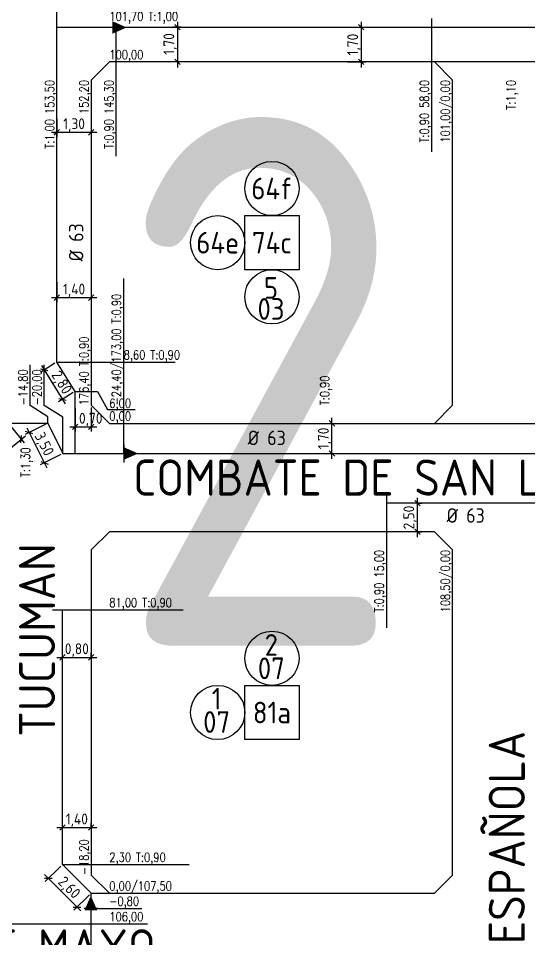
# Model space of a CAD drawing. Extents: x -48 to 13651, y -112 to 3468.
# Drawn here: x 3052.1 to 3193.3, y 1616.6 to 1871.2 of the extents above; entities that cross this region are included whole.
import ezdxf
from ezdxf.enums import TextEntityAlignment as Align

# ---------------------------------------------------------------- set-up
doc = ezdxf.new("R2010")
doc.units = 0
doc.header["$LTSCALE"] = 6
doc.header["$MEASUREMENT"] = 0
doc.linetypes.add('DOT2', pattern=[3.175, 0, -3.175])
doc.linetypes.add('HIDDEN', pattern=[0.375, 0.25, -0.125])
doc.layers.get('0').update_dxf_attribs({"linetype": 'CONTINUOUS'})
doc.layers.get('DEFPOINTS').update_dxf_attribs({"linetype": 'CONTINUOUS'})
for name, color, linetype in [('50', 41, 'CONTINUOUS'), ('63', 171, 'CONTINUOUS'), ('90', 11, 'CONTINUOUS'), ('A50', 40, 'CONTINUOUS'), ('AMPLIACIONES', 2, 'CONTINUOUS'), ('CAS', 7, 'CONTINUOUS'), ('CAÑERIA SIN CROQUIS', 210, 'HIDDEN'), ('Caño 110mm', 170, 'CONTINUOUS'), ('COTA', 2, 'CONTINUOUS'), ('MANZANAS', 7, 'CONTINUOUS'), ('NUMERO-CROQUIS', 13, 'CONTINUOUS'), ('NUMERO-MANZANA', 4, 'CONTINUOUS'), ('PROGRESIVA', 60, 'CONTINUOUS'), ('RADIO', 4, 'DOT2'), ('REDUCCIONES', 13, 'CONTINUOUS'), ('TXTDIAMETRO', 7, 'CONTINUOUS')]:
    doc.layers.add(name, color=color, linetype=linetype)
doc.layers.add('ATENCION', color=7, linetype='CONTINUOUS', plot=False)
doc.styles.add('ABADIMTCONDE', font='isocp.shx')
doc.styles.add('GEOSLAB703LTBT', font='isocp.shx', dxfattribs={"width": 0.9, "height": 8})
doc.styles.add('ROMANS', font='romans.shx', dxfattribs={"width": 0.8, "height": 2.5})
doc.dimstyles.new('COTA02', dxfattribs={"dimtxt": 3, "dimasz": 1.5, "dimexe": 1.25, "dimexo": 0.625, "dimgap": 0.3, "dimtad": 1, "dimtoh": 1, "dimdsep": 46, "dimlunit": 6, "dimtxsty": 'ABADIMTCONDE', "dimblk1": 'OBLIQUE', "dimblk2": 'OBLIQUE', "dimsah": 1, "dimcen": 2.5, "dimdle": 1.5, "dimclrd": 60, "dimclre": 60, "dimclrt": 256, "dimadec": 0, "dimazin": 0, "dimtfac": 1, "dimtix": 1, "dimtofl": 0, "dimtmove": 0, "dimatfit": 0, "dimldrblk": 'OBLIQUE', "dimfxl": 1, "dimtolj": 1, "dimtzin": 0, "dimarcsym": 0})

# ---------------------------------------------------------------- blocks, each defined once
blk = doc.blocks.new('CUPLARED')
at = {"layer": 'REDUCCIONES'}
blk.add_lwpolyline([(4, 0, 0, 3.5, 0), (0, 0, 3.5, 3.5, 0)], format="xyseb", dxfattribs=at)
blk = doc.blocks.new('D63')
at = {"layer": 'TXTDIAMETRO', "color": 7, "ltscale": 0.1, "style": 'ABADIMTCONDE'}
blk.add_text('Ø 63', height=4, dxfattribs=at).set_placement((0, 0), align=Align.MIDDLE)
blk = doc.blocks.new('_OBLIQUE')
at = {"color": 0, "linetype": 'ByBlock'}
blk.add_line((-0.5, -0.5), (0.5, 0.5), dxfattribs=at)
blk = doc.blocks.new('*D274')
at = {"layer": 'COTA', "color": 60, "lineweight": -2, "transparency": 16777216}
for p, q in [((3049.65, 1758.68), (3053.64, 1753.8)), ((3038.69, 1743.19), (3054.01, 1755.72)), ((3036.65, 1748.06), (3040.64, 1743.17))]:
    blk.add_line(p, q, dxfattribs=at)
at = {"layer": 'DEFPOINTS', "color": 0, "transparency": 16777216}
for p in [(3049.26, 1759.17), (3052.85, 1754.77), (3036.26, 1748.54)]:
    blk.add_point(p, dxfattribs=at)
at = {"layer": 'COTA', "color": 60, "lineweight": -2, "transparency": 16777216, "xscale": 1.5, "yscale": 1.5, "zscale": 1.5}
for p, rotation in [((3052.85, 1754.77), 39.25689439800999), ((3039.85, 1744.14), 219.25689439801)]:
    blk.add_blockref('_OBLIQUE', p, dxfattribs=dict(at, rotation=rotation))
at = {"layer": 'COTA', "transparency": 16777216, "insert": (3045.07, 1751.02), "char_height": 3, "attachment_point": 5, "rotation": 39.2569, "style": 'ABADIMTCONDE'}
blk.add_mtext('\\A1;7,70', dxfattribs=at)
blk = doc.blocks.new('*D275')
at = {"layer": 'COTA', "color": 60, "lineweight": -2, "transparency": 16777216}
for p, q in [((3059.63, 1758.89), (3053.93, 1756.02)), ((3054.37, 1757.92), (3059.93, 1746.88)), ((3063.83, 1750.53), (3058.13, 1747.66))]:
    blk.add_line(p, q, dxfattribs=at)
at = {"layer": 'DEFPOINTS', "color": 0, "transparency": 16777216}
for p in [(3060.19, 1759.17), (3064.39, 1750.81), (3059.25, 1748.22)]:
    blk.add_point(p, dxfattribs=at)
at = {"layer": 'COTA', "color": 60, "lineweight": -2, "transparency": 16777216, "xscale": 1.5, "yscale": 1.5, "zscale": 1.5}
for p, rotation in [((3055.05, 1756.58), 116.6957915228898), ((3059.25, 1748.22), 296.6957915228899)]:
    blk.add_blockref('_OBLIQUE', p, dxfattribs=dict(at, rotation=rotation))
at = {"layer": 'COTA', "transparency": 16777216, "insert": (3058.96, 1753.31), "char_height": 3, "attachment_point": 5, "rotation": 296.6958, "style": 'ABADIMTCONDE'}
blk.add_mtext('\\A1;3,50', dxfattribs=at)
blk = doc.blocks.new('*D278')
at = {"layer": 'COTA', "color": 60, "lineweight": -2, "transparency": 16777216}
for p, q in [((3062.71, 1843.45), (3062.71, 1838.43)), ((3072.23, 1843.45), (3072.23, 1838.43)), ((3061.21, 1839.68), (3073.73, 1839.68))]:
    blk.add_line(p, q, dxfattribs=at)
at = {"layer": 'DEFPOINTS', "color": 0, "transparency": 16777216}
for p in [(3062.71, 1844.07), (3072.23, 1844.07), (3072.23, 1839.68)]:
    blk.add_point(p, dxfattribs=at)
at = {"layer": 'COTA', "color": 60, "lineweight": -2, "transparency": 16777216, "xscale": 1.5, "yscale": 1.5, "zscale": 1.5, "rotation": 180}
blk.add_blockref('_OBLIQUE', (3062.71, 1839.68), dxfattribs=at)
at = {"layer": 'COTA', "color": 60, "lineweight": -2, "transparency": 16777216, "xscale": 1.5, "yscale": 1.5, "zscale": 1.5}
blk.add_blockref('_OBLIQUE', (3072.23, 1839.68), dxfattribs=at)
at = {"layer": 'COTA', "transparency": 16777216, "insert": (3067.47, 1841.7), "char_height": 3, "attachment_point": 5, "style": 'ABADIMTCONDE'}
blk.add_mtext('\\A1;1,30', dxfattribs=at)
blk = doc.blocks.new('*D279')
at = {"layer": 'COTA', "color": 60, "lineweight": -2, "transparency": 16777216}
for p, q in [((3062.71, 1798.29), (3062.71, 1792.68)), ((3072.23, 1798.29), (3072.23, 1792.68)), ((3061.21, 1793.93), (3073.73, 1793.93))]:
    blk.add_line(p, q, dxfattribs=at)
at = {"layer": 'DEFPOINTS', "color": 0, "transparency": 16777216}
for p in [(3062.71, 1798.91), (3072.23, 1798.91), (3072.23, 1793.93)]:
    blk.add_point(p, dxfattribs=at)
at = {"layer": 'COTA', "color": 60, "lineweight": -2, "transparency": 16777216, "xscale": 1.5, "yscale": 1.5, "zscale": 1.5, "rotation": 180}
blk.add_blockref('_OBLIQUE', (3062.71, 1793.93), dxfattribs=at)
at = {"layer": 'COTA', "color": 60, "lineweight": -2, "transparency": 16777216, "xscale": 1.5, "yscale": 1.5, "zscale": 1.5}
blk.add_blockref('_OBLIQUE', (3072.23, 1793.93), dxfattribs=at)
at = {"layer": 'COTA', "transparency": 16777216, "insert": (3067.47, 1795.95), "char_height": 3, "attachment_point": 5, "style": 'ABADIMTCONDE'}
blk.add_mtext('\\A1;1,40', dxfattribs=at)
blk = doc.blocks.new('*D280')
at = {"layer": 'COTA', "color": 60, "lineweight": -2, "transparency": 16777216}
for p, q in [((3067.75, 1763.39), (3067.75, 1756.93)), ((3072.23, 1763.52), (3072.23, 1756.93)), ((3066.25, 1758.18), (3073.73, 1758.18))]:
    blk.add_line(p, q, dxfattribs=at)
at = {"layer": 'DEFPOINTS', "color": 0, "transparency": 16777216}
for p in [(3067.75, 1764.02), (3072.23, 1764.15), (3072.23, 1758.18)]:
    blk.add_point(p, dxfattribs=at)
at = {"layer": 'COTA', "color": 60, "lineweight": -2, "transparency": 16777216, "xscale": 1.5, "yscale": 1.5, "zscale": 1.5, "rotation": 180}
blk.add_blockref('_OBLIQUE', (3067.75, 1758.18), dxfattribs=at)
at = {"layer": 'COTA', "color": 60, "lineweight": -2, "transparency": 16777216, "xscale": 1.5, "yscale": 1.5, "zscale": 1.5}
blk.add_blockref('_OBLIQUE', (3072.23, 1758.18), dxfattribs=at)
at = {"layer": 'COTA', "transparency": 16777216, "insert": (3072.08, 1760.21), "char_height": 3, "attachment_point": 5, "style": 'ABADIMTCONDE'}
blk.add_mtext('\\A1;0,70', dxfattribs=at)
blk = doc.blocks.new('*D281')
at = {"layer": 'COTA', "color": 60, "lineweight": -2, "transparency": 16777216}
for p, q in [((3062.18, 1775.77), (3058.14, 1773.26)), ((3058.41, 1775.19), (3065.03, 1764.53)), ((3067.22, 1767.66), (3063.18, 1765.14))]:
    blk.add_line(p, q, dxfattribs=at)
at = {"layer": 'DEFPOINTS', "color": 0, "transparency": 16777216}
for p in [(3062.71, 1776.1), (3067.75, 1767.99), (3064.24, 1765.8)]:
    blk.add_point(p, dxfattribs=at)
at = {"layer": 'COTA', "color": 60, "lineweight": -2, "transparency": 16777216, "xscale": 1.5, "yscale": 1.5, "zscale": 1.5}
for p, rotation in [((3059.2, 1773.92), 121.8678289784122), ((3064.24, 1765.8), 301.8678289784122)]:
    blk.add_blockref('_OBLIQUE', p, dxfattribs=dict(at, rotation=rotation))
at = {"layer": 'COTA', "transparency": 16777216, "insert": (3063.81, 1770.34), "char_height": 3, "attachment_point": 5, "rotation": 301.8678, "style": 'ABADIMTCONDE'}
blk.add_mtext('\\A1;2,80', dxfattribs=at)
blk = doc.blocks.new('*D282')
at = {"layer": 'COTA', "color": 60, "lineweight": -2, "transparency": 16777216}
for p, q in [((3096.08, 1870.27), (3096.08, 1857.65)), ((3097.11, 1868.77), (3094.83, 1868.77)), ((3097.11, 1859.15), (3094.83, 1859.15))]:
    blk.add_line(p, q, dxfattribs=at)
at = {"layer": 'DEFPOINTS', "color": 0, "transparency": 16777216}
for p in [(3097.73, 1868.77), (3096.08, 1859.15), (3097.73, 1859.15)]:
    blk.add_point(p, dxfattribs=at)
at = {"layer": 'COTA', "color": 60, "lineweight": -2, "transparency": 16777216, "xscale": 1.5, "yscale": 1.5, "zscale": 1.5}
for p, rotation in [((3096.08, 1868.77), 90), ((3096.08, 1859.15), 270)]:
    blk.add_blockref('_OBLIQUE', p, dxfattribs=dict(at, rotation=rotation))
at = {"layer": 'COTA', "transparency": 16777216, "insert": (3091.56, 1864.11), "char_height": 3, "attachment_point": 5, "rotation": 90, "style": 'ABADIMTCONDE'}
blk.add_mtext('\\A1;\\P1,70', dxfattribs=at)
blk = doc.blocks.new('*D283')
at = {"layer": 'COTA', "color": 60, "lineweight": -2, "transparency": 16777216}
for p, q in [((3146.94, 1870.27), (3146.94, 1857.65)), ((3143.17, 1868.77), (3148.19, 1868.77)), ((3143.17, 1859.15), (3148.19, 1859.15))]:
    blk.add_line(p, q, dxfattribs=at)
at = {"layer": 'DEFPOINTS', "color": 0, "transparency": 16777216}
for p in [(3142.54, 1868.77), (3142.54, 1859.15), (3146.94, 1859.15)]:
    blk.add_point(p, dxfattribs=at)
at = {"layer": 'COTA', "color": 60, "lineweight": -2, "transparency": 16777216, "xscale": 1.5, "yscale": 1.5, "zscale": 1.5}
for p, rotation in [((3146.94, 1868.77), 90), ((3146.94, 1859.15), 270)]:
    blk.add_blockref('_OBLIQUE', p, dxfattribs=dict(at, rotation=rotation))
at = {"layer": 'COTA', "transparency": 16777216, "insert": (3144.92, 1863.96), "char_height": 3, "attachment_point": 5, "rotation": 90, "style": 'ABADIMTCONDE'}
blk.add_mtext('\\A1;1,70', dxfattribs=at)
blk = doc.blocks.new('*D1222')
at = {"layer": 'DEFPOINTS', "color": 0, "transparency": 16777216}
for p in [(3064.24, 1637.07), (3060.38, 1633.22), (3072.16, 1629.15)]:
    blk.add_point(p, dxfattribs=at)
at = {"layer": 'PROGRESIVA', "color": 60, "lineweight": -2, "transparency": 16777216}
for p, q in [((3063.79, 1636.63), (3059.5, 1632.34)), ((3069.37, 1624.23), (3059.32, 1634.29)), ((3071.72, 1628.7), (3067.42, 1624.41))]:
    blk.add_line(p, q, dxfattribs=at)
at = {"layer": 'PROGRESIVA', "color": 60, "lineweight": -2, "transparency": 16777216, "xscale": 1.5, "yscale": 1.5, "zscale": 1.5}
for p, rotation in [((3060.38, 1633.22), 134.9835378382299), ((3068.31, 1625.3), 314.9835378382299)]:
    blk.add_blockref('_OBLIQUE', p, dxfattribs=dict(at, rotation=rotation))
at = {"layer": 'PROGRESIVA', "transparency": 16777216, "insert": (3065.95, 1630.52), "char_height": 3, "attachment_point": 5, "rotation": 314.9835, "style": 'ABADIMTCONDE'}
blk.add_mtext('\\A1;2,60', dxfattribs=at)
blk = doc.blocks.new('*D1223')
at = {"layer": 'DEFPOINTS', "color": 0, "transparency": 16777216}
for p in [(3064.24, 1646.63), (3072.23, 1647.3), (3072.23, 1646.63)]:
    blk.add_point(p, dxfattribs=at)
at = {"layer": 'PROGRESIVA', "color": 60, "lineweight": -2, "transparency": 16777216}
for p, q in [((3064.24, 1647.26), (3064.24, 1648.55)), ((3072.23, 1647.26), (3072.23, 1648.55)), ((3062.74, 1647.3), (3073.73, 1647.3))]:
    blk.add_line(p, q, dxfattribs=at)
at = {"layer": 'PROGRESIVA', "color": 60, "lineweight": -2, "transparency": 16777216, "xscale": 1.5, "yscale": 1.5, "zscale": 1.5, "rotation": 180}
blk.add_blockref('_OBLIQUE', (3064.24, 1647.3), dxfattribs=at)
at = {"layer": 'PROGRESIVA', "color": 60, "lineweight": -2, "transparency": 16777216, "xscale": 1.5, "yscale": 1.5, "zscale": 1.5}
blk.add_blockref('_OBLIQUE', (3072.23, 1647.3), dxfattribs=at)
at = {"layer": 'PROGRESIVA', "transparency": 16777216, "insert": (3068.23, 1649.33), "char_height": 3, "attachment_point": 5, "style": 'ABADIMTCONDE'}
blk.add_mtext('\\A1;1,40', dxfattribs=at)
blk = doc.blocks.new('*D1224')
at = {"layer": 'DEFPOINTS', "color": 0, "transparency": 16777216}
for p in [(3064.24, 1693.39), (3072.23, 1694.4), (3072.23, 1693.39)]:
    blk.add_point(p, dxfattribs=at)
at = {"layer": 'PROGRESIVA', "color": 60, "lineweight": -2, "transparency": 16777216}
for p, q in [((3062.74, 1694.4), (3073.73, 1694.4)), ((3064.24, 1694.02), (3064.24, 1695.65)), ((3072.23, 1694.02), (3072.23, 1695.65))]:
    blk.add_line(p, q, dxfattribs=at)
at = {"layer": 'PROGRESIVA', "color": 60, "lineweight": -2, "transparency": 16777216, "xscale": 1.5, "yscale": 1.5, "zscale": 1.5, "rotation": 180}
blk.add_blockref('_OBLIQUE', (3064.24, 1694.4), dxfattribs=at)
at = {"layer": 'PROGRESIVA', "color": 60, "lineweight": -2, "transparency": 16777216, "xscale": 1.5, "yscale": 1.5, "zscale": 1.5}
blk.add_blockref('_OBLIQUE', (3072.23, 1694.4), dxfattribs=at)
at = {"layer": 'PROGRESIVA', "transparency": 16777216, "insert": (3068.23, 1696.42), "char_height": 3, "attachment_point": 5, "style": 'ABADIMTCONDE'}
blk.add_mtext('\\A1;0,80', dxfattribs=at)
blk = doc.blocks.new('*D1225')
at = {"layer": 'DEFPOINTS', "color": 0, "transparency": 16777216}
for p in [(3161.67, 1737.04), (3162.48, 1737.04), (3161.67, 1729.15)]:
    blk.add_point(p, dxfattribs=at)
at = {"layer": 'PROGRESIVA', "color": 60, "lineweight": -2, "transparency": 16777216}
for p, q in [((3162.29, 1737.04), (3163.73, 1737.04)), ((3162.48, 1727.65), (3162.48, 1738.54)), ((3162.29, 1729.15), (3163.73, 1729.15))]:
    blk.add_line(p, q, dxfattribs=at)
at = {"layer": 'PROGRESIVA', "color": 60, "lineweight": -2, "transparency": 16777216, "xscale": 1.5, "yscale": 1.5, "zscale": 1.5}
for p, rotation in [((3162.48, 1737.04), 90), ((3162.48, 1729.15), 270)]:
    blk.add_blockref('_OBLIQUE', p, dxfattribs=dict(at, rotation=rotation))
at = {"layer": 'PROGRESIVA', "transparency": 16777216, "insert": (3160.46, 1733.09), "char_height": 3, "attachment_point": 5, "rotation": 90, "style": 'ABADIMTCONDE'}
blk.add_mtext('\\A1;2,50', dxfattribs=at)
blk = doc.blocks.new('*D1273')
at = {"layer": 'DEFPOINTS', "color": 0, "transparency": 16777216}
for p in [(3138.66, 1759.15), (3138.85, 1759.15), (3138.66, 1750.81)]:
    blk.add_point(p, dxfattribs=at)
at = {"layer": 'PROGRESIVA', "color": 60, "lineweight": -2, "transparency": 16777216}
for p, q in [((3138.85, 1749.31), (3138.85, 1760.65)), ((3139.28, 1759.15), (3140.1, 1759.15)), ((3139.28, 1750.81), (3140.1, 1750.81))]:
    blk.add_line(p, q, dxfattribs=at)
at = {"layer": 'PROGRESIVA', "color": 60, "lineweight": -2, "transparency": 16777216, "xscale": 1.5, "yscale": 1.5, "zscale": 1.5}
for p, rotation in [((3138.85, 1759.15), 90), ((3138.85, 1750.81), 270)]:
    blk.add_blockref('_OBLIQUE', p, dxfattribs=dict(at, rotation=rotation))
at = {"layer": 'PROGRESIVA', "transparency": 16777216, "insert": (3136.82, 1754.98), "char_height": 3, "attachment_point": 5, "rotation": 90, "style": 'ABADIMTCONDE'}
blk.add_mtext('\\A1;1,70', dxfattribs=at)

msp = doc.modelspace()

# ---------------------------------------------------------------- linework, layer by layer
at = {"layer": '50', "ltscale": 0.1}
msp.add_line((3079.134, 1868.77), (3166.434, 1868.77), dxfattribs=at)
at = {"layer": '63', "ltscale": 0.1}
for p, q in [((3062.709, 1776.101), (3062.709, 1894.011)), ((3062.82, 1868.77), (3079.134, 1868.77)), ((3067.753, 1767.986), (3062.709, 1776.101)), ((3067.753, 1750.918), (3067.753, 1767.986))]:
    msp.add_line(p, q, dxfattribs=at)
at = {"layer": '90', "ltscale": 0.1}
for p, q in [((3049.257, 1759.166), (3060.187, 1759.166)), ((3060.187, 1759.166), (3064.391, 1750.807)), ((3064.391, 1750.807), (3081.205, 1750.807))]:
    msp.add_line(p, q, dxfattribs=at)
at = {"layer": 'A50'}
msp.add_line((3166.434, 1868.77), (3232.234, 1868.77), dxfattribs=at)
at = {"layer": 'A50', "ltscale": 0.1}
for p, q in [((3064.235, 1637.074), (3064.235, 1707.558)), ((3072.16, 1629.145), (3064.235, 1637.074)), ((3072.16, 1624.934), (3072.16, 1629.145))]:
    msp.add_line(p, q, dxfattribs=at)
at = {"layer": 'AMPLIACIONES', "color": 5, "ltscale": 0.1}
msp.add_line((3074.041, 1624.934), (3070.278, 1624.934), dxfattribs=at)
at = {"layer": 'CAS', "ltscale": 0.1}
for p, q in [((3166.434, 1866.392), (3166.434, 1871.149)), ((3081.205, 1753.325), (3081.205, 1748.288)), ((3153.906, 1739.805), (3153.906, 1734.269)), ((3061.519, 1707.558), (3066.952, 1707.558))]:
    msp.add_line(p, q, dxfattribs=at)
at = {"layer": 'Caño 110mm', "ltscale": 0.1}
for p, q in [((3081.205, 1750.807), (3277.549, 1750.807)), ((3219.332, 1737.037), (3153.906, 1737.037)), ((3072.16, 1597.488), (3072.16, 1624.934)), ((2942.234, 1620.671), (3072.16, 1620.671))]:
    msp.add_line(p, q, dxfattribs=at)
at = {"layer": 'MANZANAS'}
for p, q in [((3072.234, 1854.145), (3077.234, 1859.145)), ((3297.234, 1859.145), (3077.234, 1859.145)), ((3072.234, 1854.145), (3072.234, 1764.145)), ((3077.234, 1759.145), (3072.234, 1764.145)), ((3077.234, 1759.145), (3297.234, 1759.145)), ((3077.234, 1729.145), (3072.234, 1724.145)), ((3167.234, 1729.145), (3077.234, 1729.145)), ((3172.234, 1724.145), (3167.234, 1729.145)), ((3072.234, 1724.145), (3072.234, 1634.145)), ((3172.234, 1634.145), (3172.234, 1724.145)), ((3072.234, 1634.145), (3077.234, 1629.145)), ((3167.234, 1629.145), (3172.234, 1634.145)), ((3077.234, 1629.145), (3167.234, 1629.145))]:
    msp.add_line(p, q, dxfattribs=at)
at = {"layer": 'MANZANAS', "ltscale": 0.2}
for p, q in [((3172.234, 1854.145), (3167.234, 1859.145)), ((3172.234, 1764.145), (3172.234, 1854.145)), ((3167.234, 1759.145), (3172.234, 1764.145))]:
    msp.add_line(p, q, dxfattribs=at)
at = {"layer": 'NUMERO-CROQUIS'}
for centre in [(3122.234, 1824.145), (3107.234, 1809.145), (3122.234, 1794.145), (3122.234, 1694.145), (3107.234, 1679.145)]:
    msp.add_circle(centre, 7.5, dxfattribs=at)
at = {"layer": 'NUMERO-MANZANA'}
for points in [[(3114.734, 1816.645), (3129.734, 1816.645), (3129.734, 1801.645), (3114.734, 1801.645)], [(3114.734, 1686.645), (3129.734, 1686.645), (3129.734, 1671.645), (3114.734, 1671.645)]]:
    msp.add_lwpolyline(points, close=True, dxfattribs=at)
at = {"layer": 'PROGRESIVA'}
for p, q in [((3079.134, 1833.122), (3079.134, 1868.77)), ((3166.434, 1834.281), (3166.434, 1868.77)), ((3081.205, 1750.807), (3081.205, 1799.195)), ((3055.354, 1764.108), (3055.354, 1775.295)), ((3059.188, 1764.108), (3059.188, 1775.295)), ((3062.709, 1776.101), (3095.424, 1776.101)), ((3067.753, 1767.986), (3073.956, 1767.986)), ((3073.956, 1767.986), (3076.722, 1762.969)), ((3060.187, 1760.949), (3055.354, 1764.108)), ((3064.391, 1760.817), (3059.188, 1764.108)), ((3076.722, 1762.969), (3084.361, 1762.969)), ((3060.187, 1759.166), (3060.187, 1760.949)), ((3064.391, 1750.807), (3064.391, 1760.817)), ((3153.906, 1737.037), (3153.906, 1702.586)), ((3064.235, 1707.558), (3097.633, 1707.558)), ((3064.235, 1637.074), (3099.305, 1637.074)), ((3072.16, 1629.145), (3077.234, 1629.145)), ((3072.16, 1624.934), (3086.261, 1624.934)), ((3072.16, 1620.671), (3087.823, 1620.671))]:
    msp.add_line(p, q, dxfattribs=at)

# ---------------------------------------------------------------- block references
at = {"layer": 'AMPLIACIONES', "ltscale": 0.1, "rotation": 90}
for name, p in [('D63', (3068.033, 1809.233)), ('CUPLARED', (3072.103, 1624.443))]:
    msp.add_blockref(name, p, dxfattribs=at)
at = {"layer": 'AMPLIACIONES', "ltscale": 0.1}
for name, p in [('D63', (3120.803, 1755.134)), ('CUPLARED', (3081.205, 1750.807)), ('D63', (3175.862, 1733.661))]:
    msp.add_blockref(name, p, dxfattribs=at)
at = {"layer": 'CAÑERIA SIN CROQUIS', "ltscale": 0.1}
msp.add_blockref('CUPLARED', (3078.025, 1868.687), dxfattribs=at)

# ---------------------------------------------------------------- texts
at = {"layer": 'ATENCION', "style": 'GEOSLAB703LTBT'}
for s, p in [('COMBATE DE SAN LORENZO', (3083.79, 1744.145)), ('25 DE MAYO', (3019.141, 1614.145))]:
    msp.add_text(s, height=10, dxfattribs=at).set_placement(p, align=Align.MIDDLE_LEFT)
for s, p in [('TUCUMAN', (3057.234, 1672.415)), ('COLECTIVIDAD ESPAÑOLA', (3187.234, 1531.251))]:
    msp.add_text(s, height=10, rotation=90, dxfattribs=at).set_placement(p, align=Align.MIDDLE_LEFT)
at = {"layer": 'NUMERO-CROQUIS', "style": 'GEOSLAB703LTBT'}
for s, p in [('64f', (3122.234, 1824.145)), ('64e', (3107.234, 1809.145)), ('5', (3121.967, 1796.615)), ('03', (3121.967, 1790.815)), ('2', (3122.055, 1697.823)), ('07', (3122.055, 1691.366)), ('1', (3106.918, 1682.969)), ('07', (3106.918, 1676.512))]:
    msp.add_text(s, height=6, dxfattribs=at).set_placement(p, align=Align.MIDDLE)
at = {"layer": 'NUMERO-MANZANA', "style": 'GEOSLAB703LTBT'}
for s, p in [('74c', (3122.234, 1809.145)), ('81a', (3122.234, 1679.145))]:
    msp.add_text(s, height=6, dxfattribs=at).set_placement(p, align=Align.MIDDLE)
at = {"layer": 'PROGRESIVA', "style": 'ROMANS', "width": 0.8}
for s, p in [('101,70 T:1,00', (3077.234, 1869.739)), ('100,00', (3077.234, 1859.145)), ('8,60 T:0,90', (3081.205, 1776.101)), ('6,00', (3077.234, 1762.692)), ('0,00', (3077.234, 1759.145)), ('81,00 T:0,90', (3077.234, 1707.558)), ('2,30 T:0,90', (3077.234, 1637.074)), ('0,00/107,50', (3077.234, 1629.145)), ('-0,80', (3077.234, 1624.934)), ('106,00', (3077.234, 1620.671))]:
    msp.add_text(s, height=2.5, dxfattribs=at).set_placement(p, align=Align.BOTTOM_LEFT)
for s, p in [('T:1,00 153,50', (3062.709, 1854.145)), ('152,20', (3072.234, 1854.145)), ('T:0,90 145,30', (3079.134, 1854.145)), ('T:0,90 58,00', (3166.434, 1854.145)), ('101,00/0,00', (3172.234, 1854.145)), ('T:1,10', (3190.401, 1854.145)), ('T:0,90 15,00', (3153.906, 1724.145)), ('108,50/0,00', (3172.234, 1724.145))]:
    msp.add_text(s, height=2.5, rotation=90, dxfattribs=at).set_placement(p, align=Align.BOTTOM_RIGHT)
for s, p in [('-24,40/173,00 T:0,90', (3081.205, 1764.145)), ('176,40 T:0,90', (3072.234, 1764.145)), ('-14,80', (3055.354, 1764.145)), ('-20,00', (3059.188, 1764.145)), ('T:0,90', (3138.847, 1764.145)), ('T:1,30', (3056.027, 1744.263)), ('-18,20', (3072.234, 1634.145))]:
    msp.add_text(s, height=2.5, rotation=90, dxfattribs=at).set_placement(p, align=Align.BOTTOM_LEFT)
at = {"layer": 'RADIO', "color": 4, "ltscale": 0.5, "style": 'GEOSLAB703LTBT', "width": 0.9}
msp.add_text('Radio Nº 2', height=146.295, dxfattribs=at).set_placement((2367.998, 1697.615))

# ---------------------------------------------------------------- dimensions: what is measured, and where the dimension line sits
at = {"layer": 'COTA'}
for base, p1, p2, angle, text, picture, middle, dimtype in [((3096.082, 1859.145), (3097.731, 1868.77), (3097.731, 1859.145), 90, '\\P1,70', '*D282', (3096.082, 1864.114), 160), ((3064.242, 1765.803), (3062.709, 1776.101), (3067.753, 1767.986), 301.86783, '2,80', '*D281', (3062.085, 1769.272), 161)]:
    dim = msp.add_linear_dim(base=base, p1=p1, p2=p2, angle=angle, text=text, dimstyle='COTA02', dxfattribs=at)
    dim.commit()
    dim.dimension.update_dxf_attribs({"geometry": picture, "text_midpoint": middle, "dimtype": dimtype})
dim = msp.add_linear_dim(base=(3146.945, 1859.145), p1=(3142.543, 1868.77), p2=(3142.543, 1859.145), angle=90, text='1,70', dimstyle='COTA02', dxfattribs=at)
dim.commit()
dim.dimension.update_dxf_attribs({"geometry": '*D283', "text_midpoint": (3144.92, 1863.958)})
for base, p1, p2, text, picture, middle in [((3072.234, 1839.676), (3062.709, 1844.075), (3072.234, 1844.075), '1,30', '*D278', (3067.471, 1841.701)), ((3072.234, 1793.928), (3062.709, 1798.913), (3072.234, 1798.913), '1,40', '*D279', (3067.471, 1795.953))]:
    dim = msp.add_linear_dim(base=base, p1=p1, p2=p2, text=text, dimstyle='COTA02', dxfattribs=at)
    dim.commit()
    dim.dimension.update_dxf_attribs({"geometry": picture, "text_midpoint": middle})
dim = msp.add_linear_dim(base=(3072.234, 1758.183), p1=(3067.753, 1764.016), p2=(3072.234, 1764.145), text='0,70', dimstyle='COTA02', dxfattribs=at)
dim.commit()
dim.dimension.update_dxf_attribs({"geometry": '*D280', "text_midpoint": (3072.08, 1758.183), "dimtype": 160})
for p1, p2, distance, text, picture, middle in [((3036.255, 1748.54), (3049.257, 1759.166), -5.679, '7,70', '*D274', (3045.069, 1751.024)), ((3060.187, 1759.166), (3064.391, 1750.807), -5.753, '3,50', '*D275', (3058.958, 1753.312))]:
    dim = msp.add_aligned_dim(p1=p1, p2=p2, distance=distance, text=text, dimstyle='COTA02', dxfattribs=at)
    dim.commit()
    dim.dimension.update_dxf_attribs({"geometry": picture, "text_midpoint": middle})
at = {"layer": 'PROGRESIVA'}
for base, p1, p2, text, picture, middle in [((3138.847, 1759.145), (3138.659, 1750.807), (3138.659, 1759.145), '1,70', '*D1273', (3136.822, 1754.976)), ((3162.484, 1737.037), (3161.669, 1729.145), (3161.669, 1737.037), '2,50', '*D1225', (3160.459, 1733.091))]:
    dim = msp.add_linear_dim(base=base, p1=p1, p2=p2, angle=90, text=text, dimstyle='COTA02', dxfattribs=at)
    dim.commit()
    dim.dimension.update_dxf_attribs({"geometry": picture, "text_midpoint": middle})
for base, p1, p2, text, picture, middle in [((3072.234, 1694.397), (3064.235, 1693.394), (3072.234, 1693.394), '0,80', '*D1224', (3068.235, 1696.422)), ((3072.234, 1647.301), (3064.235, 1646.632), (3072.234, 1646.632), '1,40', '*D1223', (3068.235, 1649.326))]:
    dim = msp.add_linear_dim(base=base, p1=p1, p2=p2, text=text, dimstyle='COTA02', dxfattribs=at)
    dim.commit()
    dim.dimension.update_dxf_attribs({"geometry": picture, "text_midpoint": middle})
dim = msp.add_linear_dim(base=(3060.383, 1633.224), p1=(3072.16, 1629.145), p2=(3064.235, 1637.074), angle=134.98354, text='2,60', dimstyle='COTA02', dxfattribs=at)
dim.commit()
dim.dimension.update_dxf_attribs({"geometry": '*D1222', "text_midpoint": (3064.521, 1629.084), "dimtype": 161})

doc.saveas('drawing.dxf')
